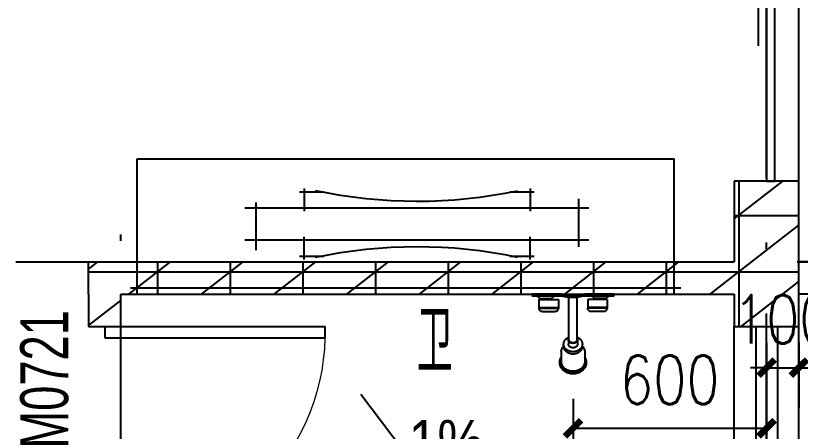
# Model space of a CAD drawing. Extents: x 718358 to 1668613, y -348838 to -159582.
# Drawn here: x 805709 to 808140, y -333519 to -332231 of the extents above; entities that cross this region are included whole.
import ezdxf

# ---------------------------------------------------------------- set-up
doc = ezdxf.new("R2010")
doc.units = 0
doc.header["$LTSCALE"] = 1000
doc.linetypes.add('DOTE', pattern=[2.42, 2, -0.2, 0.02, -0.2])
for name, color, linetype in [('建-厨卫用具', 66, 'Continuous'), ('建-墙体', 2, 'Continuous'), ('建-家具', 251, 'Continuous'), ('建-尺寸', 73, 'Continuous'), ('建-影线', 8, 'Continuous'), ('建-房间名', 7, 'Continuous'), ('建-符号', 3, 'Continuous'), ('建-轴网', 14, 'DOTE'), ('建-门窗', 4, 'Continuous'), ('建-门窗-编号', 7, 'Continuous'), ('建-阳台', 5, 'Continuous')]:
    doc.layers.add(name, color=color, linetype=linetype)
doc.styles.add('_TCH_DIM', font='gt单线西文.shx', dxfattribs={"width": 0.8, "bigfont": 'gt单线中文.shx'})
doc.styles.add('_TCH_WINDOW', font='gt单线西文.shx', dxfattribs={"height": 3.5, "bigfont": 'gt单线中文.shx'})
doc.styles.add('DIM_FONT', font='SIMPLEX.shx', dxfattribs={"width": 0.8, "bigfont": 'GBCBIG.shx'})
doc.dimstyles.new('DIMN50', dxfattribs={"dimscale": 0.5, "dimtxt": 300, "dimasz": 100, "dimexe": 250, "dimexo": 300, "dimgap": 150, "dimtad": 1, "dimdec": 0, "dimzin": 0, "dimdsep": 46, "dimtxsty": 'DIM_FONT', "dimblk": 'ARCHTICK', "dimcen": 0.09, "dimdle": 1, "dimclrt": 7, "dimazin": 2, "dimtfac": 1, "dimtdec": 0, "dimtix": 1, "dimtmove": 2, "dimatfit": 3, "dimldrblk": 'ARCHTICK', "dimfxl": 1, "dimtolj": 1, "dimtzin": 0, "dimarcsym": 0})
pattern_1 = [(0, (0, 0), (0, 175), []), (37.875, (200, 0), (-84.807639, 109.038328), []), (90, (200, 0), (-225, 1e-14), [])]

# ---------------------------------------------------------------- blocks, each defined once
blk = doc.blocks.new('454545646857')
at = {"layer": '建-家具'}
for p, q in [((6042.6, -65842.8), (6042.6, -65422.8)), ((7706.5, -65422.8), (6042.6, -65422.8)), ((7706.5, -65842.8), (7706.5, -65422.8)), ((6488.8, -65515.3), (6488.8, -65585.3)), ((7188.8, -65515.3), (7188.8, -65585.3)), ((6552.1, -65525.3), (6477, -65525.3)), ((7203.5, -65525.3), (7128.3, -65525.3)), ((6338.8, -65546.9), (6338.8, -65696.1)), ((7338.8, -65558.4), (7338.8, -65706.6)), ((7373, -65575.3), (6307.5, -65575.3)), ((6307.5, -65675.3), (7373, -65675.3)), ((6488.8, -65735.3), (6488.8, -65665.3)), ((7188.8, -65735.3), (7188.8, -65665.3)), ((6552.1, -65725.3), (6477, -65725.3)), ((7203.5, -65725.3), (7128.3, -65725.3)), ((7726.5, -65822.8), (6022.6, -65822.8))]:
    blk.add_line(p, q, dxfattribs=at)
for centre, start, end in [((6838.8, -64054.8), 258.0596, 282.1127), ((6838.8, -67195.9), 77.8873, 101.9404)]:
    blk.add_arc(centre, 1500.8, start, end, dxfattribs=at)
blk = doc.blocks.new('wash04')
at = {"layer": '建-厨卫用具'}
for p, q in [((-5.5, 113.5), (-5.5, 28.3)), ((0, 115.5), (-4.6, 114.6)), ((0, 115.5), (0, 33)), ((-15.1, 96.2), (-39.3, 96.2)), ((-15.1, 96.2), (-15.1, 41.3)), ((-12.1, 93.5), (-15.1, 93.5)), ((-11.7, 94.4), (-7.5, 97.9)), ((-49.2, 86.4), (-49.2, 51.2)), ((-12.1, 60.5), (-15.1, 60.5)), ((-11.7, 59.6), (-7.5, 56.1)), ((-194.5, 36.9), (-190.5, 36.9)), ((-163, 33), (-190, 33)), ((-146.8, 26.4), (-140.8, 26.4)), ((-15.1, 41.3), (-39.3, 41.3)), ((-4.4, 33), (-8.8, 14.3)), ((-4.4, 33), (0, 33)), ((-4.4, -33), (-4.4, 33)), ((0, -33), (0, 33)), ((-128.1, 12.7), (-140.8, 12.7)), ((-128.1, 11.3), (-8.8, 11.3)), ((-8.8, -14.3), (-8.8, 14.3)), ((-128.1, -12.6), (-140.8, -12.6)), ((-128.1, -11.3), (-8.8, -11.3)), ((-4.4, -33), (-8.8, -14.3)), ((-194.5, -36.8), (-190.5, -36.8)), ((-163, -33), (-190, -33)), ((-146.8, -26.4), (-140.8, -26.4)), ((-15.1, -41.2), (-39.3, -41.2)), ((-15.1, -96.2), (-15.1, -41.2)), ((-5.5, -28.3), (-5.5, -113.5)), ((-4.4, -33), (0, -33)), ((0, -33), (0, -115.5)), ((-49.2, -86.3), (-49.2, -51.1)), ((-12.1, -60.5), (-15.1, -60.5)), ((-11.7, -59.6), (-7.5, -56.1)), ((-15.1, -96.2), (-39.3, -96.2)), ((-12.1, -93.5), (-15.1, -93.5)), ((-11.7, -94.4), (-7.5, -97.9)), ((0, -115.5), (-4.6, -114.5))]:
    blk.add_line(p, q, dxfattribs=at)
at = {"layer": '建-厨卫用具', "color": 8}
for p, q in [((-39.3, 96.2), (-39.3, 41.3)), ((-38.8, 96.2), (-38.8, 41.3)), ((-37.7, 96.2), (-37.7, 41.3)), ((-12.1, 93.5), (-12.1, 60.5)), ((-39.3, -96.2), (-39.3, -41.2)), ((-38.8, -96.2), (-38.8, -41.2)), ((-37.7, -96.2), (-37.7, -41.2)), ((-12.1, -93.5), (-12.1, -60.5))]:
    blk.add_line(p, q, dxfattribs=at)
at = {"layer": '建-厨卫用具'}
for centre, radius, start, end in [((-4.4, 113.5), 1.1, 101.3099, 180), ((-39.3, 86.4), 9.9, 90, 180), ((-11, 93.5), 1.1, 129.8056, 180), ((-11, 102.1), 5.5, 309.8056, 0), ((-39.3, 51.2), 9.9, 180, 270), ((-11, 60.5), 1.1, 180, 230.1944), ((-11, 51.9), 5.5, 0, 50.1944), ((-185.9, 2.7), 37.5, 141.5015, 161.7649), ((-181.9, 2.7), 37.5, 141.5015, 161.7649), ((-191.2, 6.9), 30.8, 117.509, 141.5015), ((-183.3, 2.2), 33.4, 140.6773, 161.2577), ((-187.1, 6.9), 30.8, 117.509, 141.5015), ((-187.4, 5.5), 28.1, 116.824, 140.6773), ((-194.5, 13.3), 23.5, 90, 117.509), ((-190.5, 13.3), 23.5, 90, 117.509), ((-190, 10.7), 22.3, 90, 116.824), ((-190.5, 13.3), 23.5, 62.491, 90), ((-193.8, 6.9), 30.8, 58.0154, 62.491), ((-163, 10.7), 22.3, 63.176, 90), ((-145, 4.4), 22.5, 116.824, 140.6773), ((-138.7, 4.4), 22.5, 116.824, 140.6773), ((-147.1, 8.6), 17.8, 90, 116.824), ((-165.6, 5.5), 28.1, 47.966, 63.176), ((-140.8, 8.6), 17.8, 90, 116.824), ((-147.1, 8.6), 17.8, 89.0775, 90), ((-140.8, 8.6), 17.8, 63.176, 90), ((-142.8, 4.4), 22.5, 39.3227, 63.176), ((-184.4, 0), 40.2, 161.2577, 180), ((-184.4, 0), 40.2, 180, 198.7423), ((-190.8, 2.2), 33.4, 149.8929, 161.2577), ((-173.6, 0), 46.2, 161.7649, 180), ((-173.6, 0), 46.2, 180, 198.2351), ((-176.8, 0), 40.2, 161.2577, 180), ((-176.8, 0), 40.2, 180, 198.7423), ((-136.6, 0), 32.1, 161.2577, 180), ((-141.7, 1.7), 26.7, 140.6773, 161.2577), ((-130.2, 0), 32.1, 161.2577, 180), ((-130.2, 0), 32.1, 180, 198.7423), ((-135.4, 1.7), 26.7, 140.6773, 161.2577), ((-135.7, 0), 15.4, 161.2577, 180), ((-135.7, 0), 15.4, 180, 198.7423), ((-138.2, 0.8), 12.8, 140.6773, 161.2577), ((-139.8, 2.1), 10.8, 116.824, 140.6773), ((-140.8, 4.1), 8.55, 90, 116.824), ((-123.1, 0), 15.4, 161.2577, 180), ((-125.6, 0.8), 12.8, 140.6773, 161.2577), ((-123.6, 0), 13.7, 161.2577, 180), ((-123.6, 0), 13.7, 180, 198.7423), ((-125.8, 0.7), 11.4, 140.6773, 161.2577), ((-127.1, 2.1), 10.8, 116.824, 140.6773), ((-127.2, 1.9), 9.6, 116.824, 140.6773), ((-128.1, 4.1), 8.55, 90, 116.824), ((-128.1, 3.7), 7.62, 90, 116.824), ((-128.1, 4.1), 8.55, 63.176, 90), ((-146.1, 1.7), 26.7, 20.9061, 39.3227), ((-129.1, 2.1), 10.8, 58.2231, 63.176), ((-190.8, -2.2), 33.4, 198.7423, 210.1071), ((-185.9, -2.7), 37.5, 198.2351, 218.4985), ((-181.9, -2.7), 37.5, 198.2351, 218.4985), ((-183.3, -2.2), 33.4, 198.7423, 219.3227), ((-136.6, 0), 32.1, 180, 198.7423), ((-141.7, -1.7), 26.7, 198.7423, 219.3227), ((-145, -4.4), 22.5, 219.3227, 243.176), ((-135.4, -1.7), 26.7, 198.7423, 219.3227), ((-138.7, -4.4), 22.5, 219.3227, 243.176), ((-138.2, -0.8), 12.8, 198.7423, 219.3227), ((-139.8, -2.1), 10.8, 219.3227, 243.176), ((-140.8, -4.1), 8.55, 243.176, 270), ((-123.1, 0), 15.4, 180, 198.7423), ((-125.6, -0.8), 12.8, 198.7423, 219.3227), ((-125.8, -0.7), 11.4, 198.7423, 219.3227), ((-127.1, -2.1), 10.8, 219.3227, 243.176), ((-127.2, -1.9), 9.6, 219.3227, 243.176), ((-142.8, -4.4), 22.5, 296.824, 320.6773), ((-128.1, -4.1), 8.55, 243.176, 270), ((-128.1, -3.7), 7.62, 243.176, 270), ((-128.1, -4.1), 8.55, 270, 296.824), ((-146.1, -1.7), 26.7, 320.6773, 339.0939), ((-129.1, -2.1), 10.8, 296.824, 301.7769), ((-191.2, -6.9), 30.8, 218.4985, 242.491), ((-210.5, -29.4), 1.7, 32.24, 179.2343), ((-187.1, -6.9), 30.8, 218.4985, 242.491), ((-187.4, -5.5), 28.1, 219.3227, 243.176), ((-194.5, -13.3), 23.5, 242.491, 270), ((-190.5, -13.3), 23.5, 242.491, 270), ((-190, -10.7), 22.3, 243.176, 270), ((-190.5, -13.3), 23.5, 270, 297.509), ((-193.8, -6.9), 30.8, 297.509, 301.9846), ((-163, -10.7), 22.3, 270, 296.824), ((-147.1, -8.6), 17.8, 243.176, 270), ((-165.6, -5.5), 28.1, 296.824, 312.034), ((-140.8, -8.6), 17.8, 243.176, 270), ((-147.1, -8.6), 17.8, 270, 270.9225), ((-140.8, -8.6), 17.8, 270, 296.824), ((-39.3, -51.1), 9.9, 90, 180), ((-11, -60.5), 1.1, 129.8056, 180), ((-11, -51.9), 5.5, 309.8056, 0), ((-39.3, -86.3), 9.9, 180, 270), ((-11, -93.5), 1.1, 180, 230.1944), ((-11, -102.1), 5.5, 0, 50.1944), ((-4.4, -113.5), 1.1, 180, 258.6901)]:
    blk.add_arc(centre, radius, start, end, dxfattribs=at)
at = {"layer": '建-厨卫用具', "color": 8}
for centre, radius, start, end in [((-215.8, 21.9), 1.91, 4.7667, 145.8586), ((-210.5, 29.4), 1.7, 180.7657, 327.76), ((-203.7, 27.2), 6.9, 74.9906, 120.7656), ((-177.6, 0), 46.2, 161.7649, 180), ((-177.6, 0), 46.2, 180, 198.2351), ((-221.5, 4.2), 2.39, 29.8338, 144.7935), ((-219.9, 14.7), 2.59, 217.5611, 319.1131), ((-221.5, -4.2), 2.39, 215.2065, 330.1662), ((-219.9, -14.7), 2.59, 40.8869, 142.4389), ((-215.8, -21.9), 1.91, 214.1414, 355.2333), ((-203.7, -27.2), 6.9, 239.2344, 285.0094)]:
    blk.add_arc(centre, radius, start, end, dxfattribs=at)
blk = doc.blocks.new('$TCHSYS$DOOR2D')
for p, q in [((0.45, 0.975), (0.5, 0.975)), ((0.45, 0), (0.45, 0.975)), ((0.5, 0), (0.5, 0.975)), ((0.5, 0), (0.45, 0))]:
    blk.add_line(p, q)
at = {"lineweight": 13}
blk.add_arc((0.475, 0), 0.975, 91.4693, 180, dxfattribs=at)
blk = doc.blocks.new('$DorLib2D$00000131')
at = {"color": 0, "linetype": 'Continuous'}
for p, q in [((0.15, 0.125), (0.23195, 0.19726)), ((0.23195, 0.19726), (0.23195, 0.125)), ((-0.5, 0.125), (-0.5, 0)), ((0.01924, 0.125), (-0.5, 0.125)), ((0.01924, 0), (0.01924, 0.125)), ((0.35, 0.125), (0.15, 0.125)), ((-0.5, 0), (0.01924, 0)), ((-0.02399, 0), (0.5, 0)), ((-0.02399, -0.125), (-0.02399, 0)), ((0.5, 0), (0.5, -0.125)), ((-0.35, -0.125), (-0.15, -0.125)), ((-0.23195, -0.19726), (-0.23195, -0.125)), ((-0.15, -0.125), (-0.23195, -0.19726)), ((0.5, -0.125), (-0.02399, -0.125))]:
    blk.add_line(p, q, dxfattribs=at)
blk = doc.blocks.new('$TCHSYS$WIN2D')
for p, q in [((-0.5, 0.5), (0.5, 0.5)), ((-0.5, 0.5), (-0.5, -0.5)), ((0.5, 0.5), (0.5, -0.5)), ((0.5, 0.1667), (-0.5, 0.1667)), ((0.5, -0.1667), (-0.5, -0.1667)), ((-0.5, -0.5), (0.5, -0.5))]:
    blk.add_line(p, q)
blk = doc.blocks.new('_ArchTick')
at = {"color": 0, "linetype": 'ByBlock', "const_width": 0.4}
blk.add_lwpolyline([(-0.5, -0.5), (0.5, 0.5)], dxfattribs=at)
blk = doc.blocks.new('*D518')
at = {"layer": 'Defpoints', "color": 0, "transparency": 16777216}
for p in [(807435.6, -333267.9), (808035.2, -333267.9), (808035.2, -333509.3)]:
    blk.add_point(p, dxfattribs=at)
at = {"layer": '建-尺寸', "color": 0, "lineweight": -2, "transparency": 16777216}
for p, q in [((807435.6, -333417.9), (807435.6, -333634.3)), ((808035.2, -333417.9), (808035.2, -333634.3)), ((807435.1, -333509.3), (808035.7, -333509.3))]:
    blk.add_line(p, q, dxfattribs=at)
at = {"layer": '建-尺寸', "color": 0, "lineweight": -2, "transparency": 16777216, "xscale": 50, "yscale": 50, "zscale": 50, "rotation": 180}
blk.add_blockref('_ArchTick', (807435.6, -333509.3), dxfattribs=at)
at = {"layer": '建-尺寸', "color": 0, "lineweight": -2, "transparency": 16777216, "xscale": 50, "yscale": 50, "zscale": 50}
blk.add_blockref('_ArchTick', (808035.2, -333509.3), dxfattribs=at)
at = {"layer": '建-尺寸', "color": 7, "transparency": 16777216, "insert": (807735.4, -333359.3), "char_height": 150, "attachment_point": 5, "style": 'DIM_FONT'}
blk.add_mtext('\\A1;600', dxfattribs=at)
blk = doc.blocks.new('*D1702')
at = {"layer": 'Defpoints', "color": 0, "transparency": 16777216}
for p in [(808035.2, -333093.8), (808135.2, -333093.8), (808135.2, -333321.6)]:
    blk.add_point(p, dxfattribs=at)
at = {"layer": '建-尺寸', "color": 0, "lineweight": -2, "transparency": 16777216}
for p, q in [((808035.2, -333243.8), (808035.2, -333446.6)), ((808135.2, -333243.8), (808135.2, -333446.6)), ((808035.2, -333321.6), (807985.2, -333321.6)), ((808035.2, -333321.6), (808135.2, -333321.6)), ((808135.2, -333321.6), (808185.2, -333321.6))]:
    blk.add_line(p, q, dxfattribs=at)
at = {"layer": '建-尺寸', "color": 0, "lineweight": -2, "transparency": 16777216, "xscale": 50, "yscale": 50, "zscale": 50}
blk.add_blockref('_ArchTick', (808035.2, -333321.6), dxfattribs=at)
at = {"layer": '建-尺寸', "color": 0, "lineweight": -2, "transparency": 16777216, "xscale": 50, "yscale": 50, "zscale": 50, "rotation": 180}
blk.add_blockref('_ArchTick', (808135.2, -333321.6), dxfattribs=at)
at = {"layer": '建-尺寸', "color": 7, "transparency": 16777216, "insert": (808085.2, -333171.6), "char_height": 150, "attachment_point": 5, "style": 'DIM_FONT'}
blk.add_mtext('\\A1;100', dxfattribs=at)
blk = doc.blocks.new('*D1703')
at = {"layer": 'Defpoints', "color": 0, "transparency": 16777216}
for p in [(808135.2, -333093.8), (809335.2, -333093.8), (809335.2, -333321.6)]:
    blk.add_point(p, dxfattribs=at)
at = {"layer": '建-尺寸', "color": 0, "lineweight": -2, "transparency": 16777216}
for p, q in [((808135.2, -333243.8), (808135.2, -333446.6)), ((809335.2, -333243.8), (809335.2, -333446.6)), ((808134.7, -333321.6), (809335.7, -333321.6))]:
    blk.add_line(p, q, dxfattribs=at)
at = {"layer": '建-尺寸', "color": 0, "lineweight": -2, "transparency": 16777216, "xscale": 50, "yscale": 50, "zscale": 50, "rotation": 180}
blk.add_blockref('_ArchTick', (808135.2, -333321.6), dxfattribs=at)
at = {"layer": '建-尺寸', "color": 0, "lineweight": -2, "transparency": 16777216, "xscale": 50, "yscale": 50, "zscale": 50}
blk.add_blockref('_ArchTick', (809335.2, -333321.6), dxfattribs=at)
at = {"layer": '建-尺寸', "color": 7, "transparency": 16777216, "insert": (808735.2, -333171.6), "char_height": 150, "attachment_point": 5, "style": 'DIM_FONT'}
blk.add_mtext('\\A1;1200', dxfattribs=at)

msp = doc.modelspace()

# ---------------------------------------------------------------- hatches: boundary and pattern name
at = {"layer": '建-影线'}
h = msp.add_hatch(dxfattribs=at)
h.set_pattern_fill('空心砖', color=256, scale=50, style=0)
h.set_pattern_definition(pattern_1)
h.paths.add_polyline_path([(808135.2, -333093.8), (808135.2, -332743.8), (807935.2, -332743.8), (807935.2, -332993.8), (808001.8, -333060.5)])
h = msp.add_hatch(dxfattribs=at)
h.set_pattern_fill('空心砖', color=256, scale=50, style=0)
h.set_pattern_definition(pattern_1)
h.paths.add_polyline_path([(806001.8, -333060.5), (806035.2, -332993.8), (805935.2, -332993.8), (805935.2, -333093.8)])
h = msp.add_hatch(dxfattribs=at)
h.set_pattern_fill('空心砖', color=256, scale=50, style=0)
h.set_pattern_definition(pattern_1)
h.paths.add_polyline_path([(806001.8, -333060.5), (806035.2, -333093.8), (807935.2, -333093.8), (808001.8, -333060.5), (807935.2, -332993.8), (806035.2, -332993.8)])
h = msp.add_hatch(dxfattribs=at)
h.set_pattern_fill('空心砖', color=256, scale=50, style=0)
h.set_pattern_definition(pattern_1)
h.paths.add_polyline_path([(805935.2, -333093.8), (805935.2, -333193.8), (806035.2, -333193.8), (806035.2, -333093.8), (806001.8, -333060.5)])
h = msp.add_hatch(dxfattribs=at)
h.set_pattern_fill('空心砖', color=256, scale=50, style=0)
h.set_pattern_definition(pattern_1)
h.paths.add_polyline_path([(807935.2, -333093.8), (807935.2, -333193.8), (808135.2, -333193.8), (808135.2, -333093.8), (808001.8, -333060.5)])

# ---------------------------------------------------------------- linework, layer by layer
at = {"layer": '建-墙体'}
for p, q in [((808135.2, -332743.8), (807935.2, -332743.8)), ((807935.2, -332743.8), (807935.2, -332993.8)), ((808135.2, -333093.8), (808135.2, -332743.8)), ((805935.2, -333093.8), (805935.2, -332993.8)), ((805935.2, -332993.8), (806035.2, -332993.8)), ((806035.2, -332993.8), (807935.2, -332993.8)), ((806035.2, -332993.8), (806035.2, -332993.8)), ((805935.2, -333093.8), (805935.2, -333193.8)), ((806035.2, -333093.8), (807935.2, -333093.8)), ((806035.2, -333193.8), (806035.2, -333093.8)), ((807935.2, -333093.8), (807935.2, -333193.8)), ((808135.2, -333193.8), (808135.2, -333093.8)), ((805935.2, -333193.8), (806035.2, -333193.8)), ((807935.2, -333193.8), (808135.2, -333193.8))]:
    msp.add_line(p, q, dxfattribs=at)
at = {"layer": '建-符号'}
msp.add_lwpolyline([(806778.6, -333403.7), (807034.6, -333742.9)], dxfattribs=at)
at = {"layer": '建-轴网'}
for p, q in [((808035.2, -339993.8), (808035.2, -320193.8)), ((806035.2, -335128.6), (806035.2, -332807.7)), ((805709.5, -332993.8), (810335.2, -332993.8))]:
    msp.add_line(p, q, dxfattribs=at)
at = {"layer": '建-门窗'}
for p, q in [((808135.2, -332743.8), (808135.2, -329943.8)), ((806035.2, -333893.8), (806035.2, -333193.8))]:
    msp.add_line(p, q, dxfattribs=at)
at = {"layer": '建-阳台'}
for points in [[(808135.2, -329643.8), (809335.2, -329643.8), (809335.2, -333093.8), (808135.2, -333093.8)], [(808135.2, -329743.8), (809235.2, -329743.8), (809235.2, -332993.8), (808135.2, -332993.8)]]:
    msp.add_lwpolyline(points, dxfattribs=at)

# ---------------------------------------------------------------- block references
at = {"layer": '建-厨卫用具', "xscale": -1.099999994039536, "yscale": 1.099999994039536, "zscale": 1.1, "rotation": 270}
msp.add_blockref('wash04', (807435.6, -333093.8), dxfattribs=at)
at = {"layer": '建-家具', "xscale": -1, "rotation": 6.003095620599197e-07}
msp.add_blockref('454545646857', (813791.8, -267251), dxfattribs=at)
at = {"layer": '建-门窗'}
ref = msp.add_blockref('$DorLib2D$00000131', (808035.2, -331343.8), dxfattribs=dict(at, xscale=-2800, yscale=200, zscale=-2800, rotation=90))
ref.add_attrib('A', 'TLM2821', (808347.1, -331347.8), dxfattribs={"layer": '建-门窗-编号', "height": 148.75, "rotation": 90, "style": '_TCH_WINDOW', "width": 0.705882})
ref = msp.add_blockref('$TCHSYS$DOOR2D', (805985.2, -333543.8), dxfattribs=dict(at, xscale=700, yscale=-700, zscale=700, rotation=90.00003910160126))
ref.add_attrib('A', 'M0721', (805872.1, -333572.4), dxfattribs={"layer": '建-门窗-编号', "height": 148.75, "rotation": 90, "style": '_TCH_WINDOW', "width": 0.705882})
ref = msp.add_blockref('$TCHSYS$WIN2D', (808035.2, -333643.8), dxfattribs=dict(at, xscale=900, yscale=200, zscale=900, rotation=90))
ref.add_attrib('A', 'C0912', (808347.1, -333820.8), dxfattribs={"layer": '建-门窗-编号', "height": 148.75, "rotation": 90, "style": '_TCH_WINDOW', "width": 0.705882})

# ---------------------------------------------------------------- texts
at = {"layer": '建-房间名', "style": 'DIM_FONT', "width": 0.8}
msp.add_text('卫', height=192.9, dxfattribs=at).set_placement((806952.2, -333336.5))
at = {"layer": '建-符号', "style": '_TCH_DIM', "width": 0.888889}
msp.add_text('1%', height=135, dxfattribs=at).set_placement((806926.7, -333618.5, 0))

# ---------------------------------------------------------------- dimensions: what is measured, and where the dimension line sits
at = {"layer": '建-尺寸'}
for p1, p2, distance, picture, middle in [((808035.2, -333093.8), (808135.2, -333093.8), -227.8, '*D1702', (808085.2, -333171.6)), ((808135.2, -333093.8), (809335.2, -333093.8), -227.8, '*D1703', (808735.2, -333171.6)), ((807435.6, -333267.9), (808035.2, -333267.9), -241.4, '*D518', (807735.4, -333359.3))]:
    dim = msp.add_aligned_dim(p1=p1, p2=p2, distance=distance, dimstyle='DIMN50', dxfattribs=at)
    dim.commit()
    dim.dimension.update_dxf_attribs({"geometry": picture, "text_midpoint": middle})

doc.saveas('drawing.dxf')
